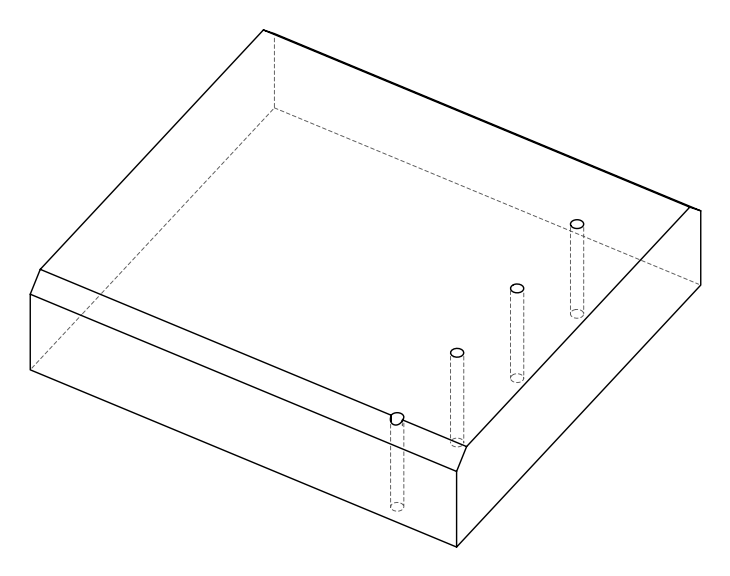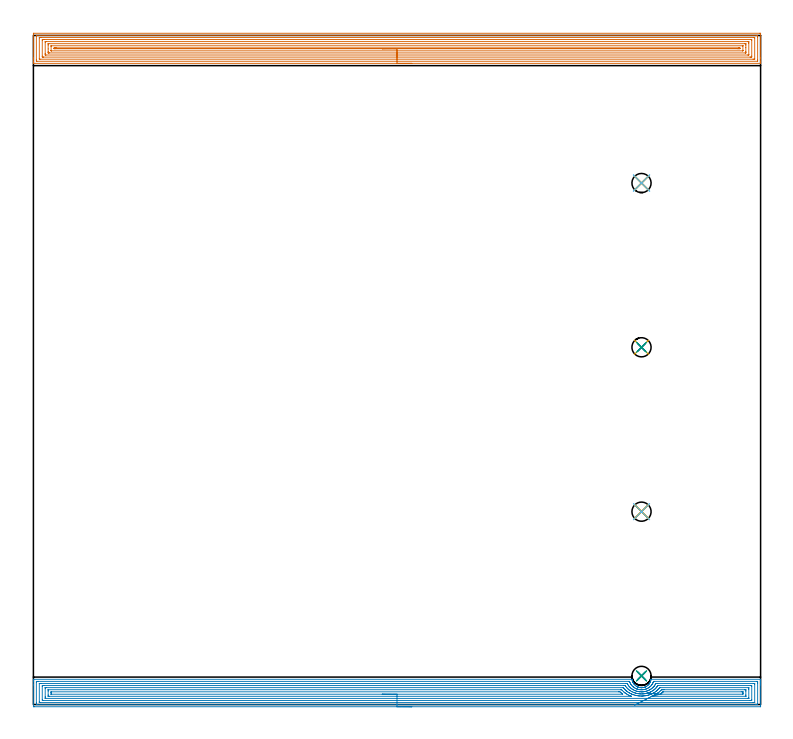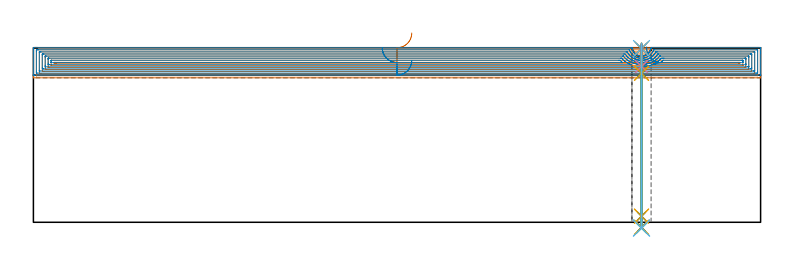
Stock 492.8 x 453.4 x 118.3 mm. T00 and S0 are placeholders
(PLAN: 18 operations, 13 tool changes, 64.3 min)
(1 AREA_MILL | FG_CHAMFER_SURFACE | UGT0205_001 | 31.77 min | 102537 mm3)
(2 AREA_MILL_1 | FG_CHAMFER_SURFACE_1 | UGT0205_001 | 27.94 min | 85336 mm3)
(3 SPOT_DRILL | STEP1HOLE | NXT0321_9005460120000 | 0.03 min | 4 mm3)
(4 SPOT_DRILL_1 | STEP1HOLE_1 | NXT0321_9005460120000 | 0.03 min | 71 mm3)
(5 SPOT_DRILL_2 | STEP1HOLE_2 | NXT0321_9005460120000 | 0.03 min | 13 mm3)
(6 SPOT_DRILL_3 | STEP1HOLE_3 | NXT0321_9005460120000 | 0.03 min | 3 mm3)
(7 DRILL_BLIND_HOLE_INTO_CENTER | STEP1HOLE | NXT0301_056 | 0.06 min | 622 mm3)
(8 GUN_DRILL_THROUGH_HOLE | STEP1HOLE | UGT0307_005 | 0.57 min | 5715 mm3)
(9 DRILL_TO_ENLARGE_THROUGH_HOLE | STEP1HOLE | NXT0301_101 | 0.5 min | 9144 mm3)
(10 DRILL_BLIND_HOLE_INTO_CENTER_1 | STEP1HOLE_1 | NXT0301_056 | 0.06 min | 674 mm3)
(11 GUN_DRILL_THROUGH_HOLE_1 | STEP1HOLE_1 | UGT0307_005 | 0.57 min | 5704 mm3)
(12 DRILL_TO_ENLARGE_THROUGH_HOLE_1 | STEP1HOLE_1 | NXT0301_101 | 0.5 min | 9271 mm3)
(13 DRILL_BLIND_HOLE_INTO_CENTER_2 | STEP1HOLE_2 | NXT0301_056 | 0.06 min | 648 mm3)
(14 GUN_DRILL_THROUGH_HOLE_2 | STEP1HOLE_2 | UGT0307_005 | 0.57 min | 5724 mm3)
(15 DRILL_TO_ENLARGE_THROUGH_HOLE_2 | STEP1HOLE_2 | NXT0301_101 | 0.5 min | 9259 mm3)
(16 DRILL_BLIND_HOLE_INTO_CENTER_3 | STEP1HOLE_3 | NXT0301_056 | 0.06 min | 665 mm3)
(17 GUN_DRILL_THROUGH_HOLE_3 | STEP1HOLE_3 | UGT0307_005 | 0.57 min | 5703 mm3)
(18 DRILL_TO_ENLARGE_THROUGH_HOLE_3 | STEP1HOLE_3 | NXT0301_101 | 0.5 min | 9259 mm3)
(TOOL UGT0205_001 | Chamfer Mill 20 x 3 x 45 deg. | D20 FL50 Z2)
(TOOL NXT0321_9005460120000 | NC Spot Drill, 142deg, 12mm, Carbide, Uncoated | D12 PA142 FL30 Z2)
(TOOL NXT0301_056 | Carbide Drill 8.5mm [860.1-0850-026A1-MM 2214] | D8.5 PA140 FL47 Z2)
(TOOL UGT0307_005 | Gun Drill 8.3 mm | D8.3 PA130 FL24 Z1)
(TOOL NXT0301_101 | Carbide Drill 13mm [860.1-1300-104A1-MM 2214] | D13 PA140 FL123 Z2)
(OP 1 AREA_MILL)
G17 G21 G94 G90
T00 M6
G54
G17 G0 G90 X256.4 Y434.5 S1061 M3
G43 Z128.3 H0
G94 G1 X256.362 Z127.428 F250.
X256.248 Z126.563
X256.059 Z125.712
X255.797 Z124.88
X255.463 Z124.074
X255.06 Z123.3
X254.592 Z122.564
X254.06 Z121.872
X253.471 Z121.229
X252.828 Z120.64
X252.136 Z120.108
X251.4 Z119.64
X250.626 Z119.237
X249.82 Z118.903
X248.988 Z118.641
X248.136 Z118.452
X247.272 Z118.338
X246.4 Z118.3
X0.176
X0.008 Y434.503 Z118.288
X0. Y434.515 Z118.275
Y434.88 Z117.92
Y435.166 Z117.633
Y435.864 Z116.931
Y437.097 Z115.7
Y437.632 Z115.163
Y438.248 Z114.548
Y454.419 Z98.378
X0.002 Y454.688 Z98.109
X0.01 Y454.892 Z97.906
X0.215 Y454.899 Z97.899
X492.177 Y454.9 Z97.9
X492.588 Y454.896 Z97.902
X492.79 Y454.892 Z97.906
X492.8 Y454.686 Z98.111
Y438.248 Z114.548
Y435.864 Z116.931
Y435.166 Z117.633
Y434.88 Z117.92
Y434.515 Z118.275
X492.792 Y434.502 Z118.288
X492.623 Y434.5 Z118.3
X246.4
Y435.914 Z116.886
X2.36 Y435.915 Z116.885
X2.021 Y435.921 Z116.879
X2.01 Y436.031 Z116.769
X2.003 Y436.268 Z116.532
X2.001 Y436.748 Z116.052
X2. Y437.154 Z115.646
Y452.652 Z100.148
X2.001 Y453.057 Z99.743
X2.009 Y453.464 Z99.336
X2.012 Y453.48 Z99.32
X2.017 Y453.482 Z99.318
X2.042 Y453.484 Z99.316
X2.095 Y453.485 Z99.315
X2.2 Y453.486 Z99.314
X490.44 Y453.485 Z99.315
X490.779 Y453.479 Z99.321
X490.79 Y453.369 Z99.431
X490.797 Y453.132 Z99.668
X490.799 Y452.652 Z100.148
X490.8 Y452.246 Z100.554
Y436.748 Z116.052
X490.799 Y436.343 Z116.457
X490.791 Y435.936 Z116.864
X490.788 Y435.92 Z116.88
X490.783 Y435.918 Z116.882
X490.758 Y435.916 Z116.884
X490.705 Y435.915 Z116.885
X490.6 Y435.914 Z116.886
X246.4
Y437.328 Z115.472
X4.505 Y437.329 Z115.471
X4.198 Y437.33 Z115.47
X4.096 Y437.332 Z115.468
X4.023 Y437.335 Z115.465
X4.01 Y437.436 Z115.364
X4.005 Y437.632 Z115.168
X4.001 Y437.827 Z114.973
Y451.768 Z101.032
X4.003 Y451.962 Z100.838
X4.01 Y452.029 Z100.771
X4.016 Y452.065 Z100.735
X4.046 Y452.066 Z100.734
X4.198 Y452.069 Z100.731
X4.786 Y452.071 Z100.729
X5.092 Y452.072 Z100.728
X488.296 Y452.071 Z100.729
X488.602 Y452.07 Z100.73
X488.704 Y452.068 Z100.732
X488.777 Y452.065 Z100.735
X488.79 Y451.964 Z100.836
X488.795 Y451.768 Z101.032
X488.799 Y451.573 Z101.227
Y437.632 Z115.168
X488.797 Y437.438 Z115.362
X488.79 Y437.371 Z115.429
X488.784 Y437.335 Z115.465
X488.754 Y437.334 Z115.466
X488.602 Y437.331 Z115.469
X488.014 Y437.329 Z115.471
X487.708 Y437.328 Z115.472
X246.4
Y438.743 Z114.057
X6.88
X6.648 Y438.744 Z114.056
X6.127 Y438.75 Z114.05
X6.01 Y438.756 Z114.044
X6.006 Y438.961 Z113.839
X6. Y439.385 Z113.415
Y449.987 Z102.813
X6.006 Y450.436 Z102.364
X6.01 Y450.647 Z102.153
X6.223 Y450.651 Z102.149
X6.88 Y450.656 Z102.144
X7.11 Y450.657 Z102.143
X485.921
X486.152 Y450.656 Z102.144
X486.673 Y450.65 Z102.15
X486.79 Y450.644 Z102.156
X486.794 Y450.439 Z102.361
X486.8 Y450.016 Z102.784
Y439.413 Z113.387
X486.794 Y438.964 Z113.836
X486.79 Y438.753 Z114.047
X486.577 Y438.749 Z114.051
X485.921 Y438.744 Z114.056
X485.69 Y438.743 Z114.057
X246.4
Y440.157 Z112.643
X8.54
X8.286 Y440.159 Z112.641
X8.118 Y440.163 Z112.637
X8.009 Y440.167 Z112.633
X8.007 Y440.189 Z112.611
X8.004 Y440.282 Z112.518
X8. Y440.942 Z111.858
Y441.166 Z111.634
Y448.893 Z103.907
X8.003 Y449.118 Z103.682
X8.006 Y449.2 Z103.6
X8.009 Y449.234 Z103.566
X8.16 Y449.238 Z103.562
X8.413 Y449.242 Z103.558
X8.54 Y449.243 Z103.557
X484.26
X484.514 Y449.241 Z103.559
X484.682 Y449.237 Z103.563
X484.791 Y449.233 Z103.567
X484.793 Y449.211 Z103.589
X484.796 Y449.118 Z103.682
X484.8 Y448.459 Z104.341
Y448.234 Z104.566
Y440.507 Z112.293
X484.797 Y440.282 Z112.518
X484.794 Y440.2 Z112.6
X484.791 Y440.166 Z112.634
X484.64 Y440.162 Z112.638
X484.387 Y440.158 Z112.642
X484.26 Y440.157 Z112.643
X246.4
Y441.571 Z111.229
X10.938
X10.454 Y441.573 Z111.227
X10.039 Y441.577 Z111.223
X10.01 Y441.579 Z111.221
X10.004 Y441.611 Z111.189
X10.001 Y442.049 Z110.751
X10. Y442.499 Z110.301
Y444.266 Z108.534
Y446.916 Z105.884
X10.002 Y447.351 Z105.449
X10.006 Y447.794 Z105.006
X10.011 Y447.822 Z104.978
X10.032 Y447.824 Z104.976
X10.092 Y447.827 Z104.973
X10.213 Y447.828 Z104.972
X10.454 Y447.829 Z104.971
X481.862
X482.346 Y447.827 Z104.973
X482.761 Y447.823 Z104.977
X482.79 Y447.821 Z104.979
X482.796 Y447.789 Z105.011
X482.799 Y447.351 Z105.449
X482.8 Y446.902 Z105.898
Y445.134 Z107.666
Y442.484 Z110.316
X482.798 Y442.049 Z110.751
X482.794 Y441.606 Z111.194
X482.789 Y441.578 Z111.222
X482.768 Y441.576 Z111.224
X482.708 Y441.573 Z111.227
X482.587 Y441.572 Z111.228
X482.346 Y441.571 Z111.229
X246.4
Y442.985 Z109.815
X12.188 Y442.986 Z109.814
X12.047 Y442.99 Z109.81
X12.017 Y442.992 Z109.808
X12.01 Y443.007 Z109.793
X12.003 Y443.033 Z109.767
X12.001 Y443.06 Z109.74
Y446.062 Z106.738
X12.003 Y446.221 Z106.579
X12.009 Y446.348 Z106.452
X12.015 Y446.409 Z106.391
X12.033 Y446.41 Z106.39
X12.242 Y446.414 Z106.386
X480.612
X480.753 Y446.41 Z106.39
X480.783 Y446.408 Z106.392
X480.79 Y446.393 Z106.407
X480.797 Y446.367 Z106.433
X480.799 Y446.34 Z106.46
Y443.338 Z109.462
X480.797 Y443.179 Z109.621
X480.791 Y443.052 Z109.748
X480.785 Y442.991 Z109.809
X480.767 Y442.99 Z109.81
X480.558 Y442.986 Z109.814
X246.4 Y442.985 Z109.815
Y444.399 Z108.401
X14.923 Y444.4 Z108.4
X14.331 Y444.402 Z108.398
X14.029 Y444.407 Z108.393
X14.003 Y444.7 Z108.1
X14.002 Y444.727 Z108.073
X14.029 Y444.993 Z107.807
X14.621 Y444.999 Z107.801
X14.923 Y445. Z107.8
X15.513 Y445.001 Z107.799
X477.877 Y445. Z107.8
X478.469 Y444.998 Z107.802
X478.771 Y444.994 Z107.806
X478.797 Y444.7 Z108.1
X478.798 Y444.673 Z108.127
X478.771 Y444.407 Z108.393
X478.179 Y444.401 Z108.399
X477.877 Y444.4 Z108.4
X477.287 Y444.399 Z108.401
X246.4
X245.528 Z108.439
X244.664 Z108.552
X243.812 Z108.741
X242.98 Z109.004
X242.174 Z109.337
X241.4 Z109.74
X240.664 Z110.209
X239.972 Z110.74
X239.329 Z111.329
X238.74 Z111.973
X238.208 Z112.665
X237.74 Z113.401
X237.337 Z114.174
X237.003 Z114.98
X236.741 Z115.812
X236.552 Z116.664
X236.438 Z117.529
X236.4 Z118.401
G0 Z128.3
M5
M2
(OP 2 AREA_MILL_1)
G17 G21 G94 G90
T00 M6
G54
G17 G0 G90 X256.4 Y-1.5 S1061 M3
G43 Z128.3 H0
Z109.7
G94 G1 X256.362 Z108.828 F250.
X256.248 Z107.964
X256.059 Z107.112
X255.797 Z106.28
X255.463 Z105.474
X255.06 Z104.7
X254.592 Z103.964
X254.06 Z103.272
X253.471 Z102.629
X252.828 Z102.04
X252.136 Z101.508
X251.4 Z101.04
X250.626 Z100.637
X249.82 Z100.303
X248.988 Z100.041
X248.136 Z99.852
X247.272 Z99.738
X246.4 Z99.7
X0.623
X0.203 Y-1.496 Z99.702
X0.01 Y-1.492 Z99.706
X0. Y-1.296 Z99.902
Y13.364 Z114.56
Y15.746 Z116.941
Y16.443 Z117.643
Y16.728 Z117.927
X0.006 Y17.089 Z118.28
X0.008 Y17.097 Z118.288
X0.176 Y17.1 Z118.3
X405.484
X405.643 Y17.094 Z118.291
X405.652 Y17.083 Z118.28
X405.707 Y16.762 Z117.961
X405.714 Y16.731 Z117.93
X405.802 Y16.33 Z117.529
X405.876 Y16.074 Z117.274
X405.93 Y15.888 Z117.087
X405.98 Y15.746 Z116.944
X406.085 Y15.451 Z116.651
X406.195 Y15.194 Z116.394
X406.316 Y14.94 Z116.14
X406.361 Y14.863 Z116.063
X406.527 Y14.572 Z115.772
X406.627 Y14.422 Z115.62
X406.823 Y14.126 Z115.325
X406.932 Y13.98 Z115.179
X407.148 Y13.694 Z114.893
X407.21 Y13.62 Z114.82
X407.622 Y13.206 Z114.405
X408.056 Y12.815 Z114.014
X408.103 Y12.778 Z113.977
X408.542 Y12.474 Z113.67
X408.613 Y12.432 Z113.627
X408.996 Y12.201 Z113.398
X409.059 Y12.169 Z113.366
X409.355 Y12.02 Z113.219
X409.506 Y11.945 Z113.142
X409.52 Y11.937 Z113.135
X409.562 Y11.92 Z113.118
X409.703 Y11.862 Z113.061
X409.89 Y11.792 Z112.992
X409.953 Y11.773 Z112.973
X410.335 Y11.656 Z112.853
X410.783 Y11.545 Z112.742
X410.847 Y11.535 Z112.731
X411.229 Y11.468 Z112.666
X411.401 Y11.449 Z112.648
X411.676 Y11.423 Z112.616
X411.741 Y11.42 Z112.61
X411.925 Y11.406 Z112.601
X411.956 Y11.405 Z112.598
X412.024 Y11.407 Z112.596
X412.061 Y11.408
X412.121
X412.212 Z112.6
X412.291 Y11.41 Z112.601
X412.57 Y11.426 Z112.617
X412.634 Y11.434 Z112.624
X412.833 Y11.454 Z112.651
X413.018 Y11.474 Z112.673
X413.463 Y11.555 Z112.752
X413.912 Y11.668 Z112.867
X414.357 Y11.813 Z113.008
X414.422 Y11.838 Z113.033
X414.654 Y11.926 Z113.126
X414.68 Y11.936 Z113.136
X414.869 Y12.026 Z113.224
X414.968 Y12.074 Z113.272
X415.103 Y12.144 Z113.343
X415.25 Y12.222 Z113.42
X415.704 Y12.505 Z113.702
X416.145 Y12.816 Z114.014
X416.209 Y12.87 Z114.069
X416.381 Y13.017 Z114.216
X416.606 Y13.229 Z114.427
X416.805 Y13.435 Z114.632
X416.905 Y13.539 Z114.736
X417.037 Y13.675 Z114.874
X417.099 Y13.756 Z114.956
X417.265 Y13.98 Z115.174
X417.377 Y14.127 Z115.323
X417.55 Y14.388 Z115.587
X417.671 Y14.572 Z115.772
X417.834 Y14.863 Z116.062
X417.93 Y15.034 Z116.233
X418.112 Y15.451 Z116.65
X418.216 Y15.738 Z116.938
X418.271 Y15.888 Z117.088
X418.398 Y16.329 Z117.529
X418.464 Y16.629 Z117.828
X418.498 Y16.779 Z117.978
X418.559 Y17.094 Z118.292
X418.89 Y17.1 Z118.3
X492.623
X492.792 Y17.097 Z118.288
X492.794 Y17.089 Z118.28
X492.8 Y16.728 Z117.927
Y16.443 Z117.643
Y15.746 Z116.941
Y14.514 Z115.711
Y13.98 Z115.175
Y13.364 Z114.56
Y-1.029 Z100.169
X492.798 Y-1.298 Z99.9
X492.79 Y-1.492 Z99.706
X492.594 Y-1.499 Z99.699
X246.4 Y-1.5 Z99.7
Y-0.086 Z101.114
X2.411 Y-0.085 Z101.115
X2.349
X2.027 Y-0.079 Z101.121
X2.01 Y0.026 Z101.226
X2.003 Y0.257 Z101.457
X2.001 Y0.737 Z101.937
X2. Y1.143 Z102.343
X2.001 Y14.863 Z116.063
X2.003 Y15.266 Z116.466
X2.01 Y15.668 Z116.868
X2.411 Y15.683 Z116.883
X2.473 Y15.684 Z116.884
X3.305 Y15.686 Z116.886
X403.697 Y15.685 Z116.885
X403.759 Y15.684 Z116.884
X403.912 Y15.679 Z116.879
X403.941 Y15.672 Z116.872
X403.956 Y15.639 Z116.839
X403.969 Y15.606 Z116.806
X403.981 Y15.572 Z116.772
X404.04 Y15.407 Z116.607
X404.257 Y14.863 Z116.063
X404.363 Y14.631 Z115.831
X404.591 Y14.193 Z115.393
X404.721 Y13.98 Z115.18
X404.941 Y13.634 Z114.834
X405.343 Y13.097 Z114.297
X405.484 Y12.917 Z114.117
X405.835 Y12.556 Z113.756
X406.191 Y12.214 Z113.414
X406.378 Y12.042 Z113.242
X406.549 Y11.896 Z113.096
X407.133 Y11.469 Z112.669
X407.272 Y11.381 Z112.581
X407.355 Y11.331 Z112.531
X407.87 Y11.039 Z112.239
X408.166 Y10.89 Z112.09
X408.474 Y10.739 Z111.939
X408.967 Y10.54 Z111.74
X409.059 Y10.507 Z111.707
X409.085 Y10.499 Z111.699
X409.249 Y10.449 Z111.649
X409.953 Y10.258 Z111.458
X410.209 Y10.196 Z111.396
X410.847 Y10.086 Z111.286
X411.26 Y10.04 Z111.24
X411.741 Y10.002 Z111.202
X412.199 Y9.996 Z111.196
X412.634 Y10.013 Z111.213
X413.038 Y10.05 Z111.25
X413.528 Y10.114 Z111.314
X413.815 Y10.165 Z111.365
X414.092 Y10.219 Z111.419
X414.422 Y10.299 Z111.499
X414.541 Y10.331 Z111.531
X414.945 Y10.449 Z111.649
X415.262 Y10.554 Z111.754
X415.316 Y10.574 Z111.774
X415.855 Y10.799 Z111.999
X416.209 Y10.972 Z112.172
X416.447 Y11.097 Z112.297
X416.842 Y11.331 Z112.531
X417.001 Y11.432 Z112.632
X417.103 Y11.499 Z112.699
X417.523 Y11.799 Z112.999
X417.997 Y12.184 Z113.384
X418.013 Y12.199 Z113.399
X418.029 Y12.214 Z113.414
X418.454 Y12.646 Z113.846
X418.878 Y13.11 Z114.31
X418.89 Y13.127 Z114.327
X419.246 Y13.629 Z114.829
X419.477 Y13.98 Z115.18
X419.591 Y14.171 Z115.371
X419.784 Y14.51 Z115.71
X419.896 Y14.752 Z115.952
X419.943 Y14.863 Z116.063
X420.151 Y15.383 Z116.583
X420.269 Y15.679 Z116.879
X420.678 Y15.685 Z116.885
X420.739
X490.389
X490.451
X490.773 Y15.679 Z116.879
X490.79 Y15.574 Z116.774
X490.797 Y15.343 Z116.543
X490.799 Y14.863 Z116.063
X490.8 Y14.457 Z115.657
X490.799 Y0.737 Z101.937
X490.797 Y0.334 Z101.534
X490.79 Y-0.068 Z101.132
X490.389 Y-0.083 Z101.117
X490.327 Y-0.084 Z101.116
X489.495 Y-0.086 Z101.114
X246.4
Y1.328 Z102.528
X4.493 Y1.329 Z102.529
X4.198 Y1.33 Z102.53
X4.1 Y1.332 Z102.532
X4.024 Y1.335 Z102.535
X4.01 Y1.339 Z102.539
X4.006 Y1.368 Z102.568
X4.003 Y1.424 Z102.624
X4.001 Y1.62 Z102.82
X4. Y1.816 Z103.016
X4.001 Y14.175 Z115.375
X4.006 Y14.241 Z115.441
X4.01 Y14.261 Z115.461
X4.018 Y14.265 Z115.465
X4.051 Y14.267 Z115.467
X4.198 Y14.27 Z115.47
X4.797 Y14.271 Z115.471
X5.092
X401.615
X401.91 Y14.27 Z115.47
X402.204 Y14.267 Z115.467
X402.395 Y14.265 Z115.465
X402.457 Y14.16 Z115.36
X402.561 Y13.98 Z115.18
X402.803 Y13.554 Z114.754
X403.098 Y13.097 Z114.297
X403.697 Y12.272 Z113.472
X403.748 Y12.214 Z113.414
X404.159 Y11.784 Z112.984
X404.591 Y11.357 Z112.557
X404.619 Y11.331 Z112.531
X405.084 Y10.933 Z112.133
X405.484 Y10.642 Z111.842
X405.761 Y10.449 Z111.649
X406.378 Y10.076 Z111.276
X406.657 Y9.915 Z111.115
X407.204 Y9.633 Z110.833
X407.272 Y9.6 Z110.8
X407.348 Y9.566 Z110.766
X408.166 Y9.248 Z110.448
X408.633 Y9.104 Z110.304
X409.059 Y8.987 Z110.187
X409.405 Y8.896 Z110.096
X409.833 Y8.802 Z110.002
X409.953 Y8.78 Z109.98
X410.534 Y8.683 Z109.883
X410.847 Y8.648 Z109.848
X410.885 Y8.645 Z109.845
X411.741 Y8.588 Z109.788
X411.841 Y8.584 Z109.784
X412.242 Y8.582 Z109.782
X412.634 Y8.594 Z109.794
X412.72 Y8.599 Z109.799
X413.528 Y8.669 Z109.869
X413.541 Y8.67 Z109.87
X413.637 Y8.683 Z109.883
X414.309 Y8.794 Z109.994
X414.422 Y8.816 Z110.016
X415.039 Y8.956 Z110.156
X415.316 Y9.028 Z110.228
X415.732 Y9.154 Z110.354
X416.209 Y9.312 Z110.512
X416.393 Y9.384 Z110.584
X416.846 Y9.566 Z110.766
X417.022 Y9.646 Z110.846
X417.103 Y9.685 Z110.885
X417.611 Y9.947 Z111.147
X417.997 Y10.174 Z111.374
X418.437 Y10.449 Z111.649
X418.704 Y10.632 Z111.832
X418.89 Y10.766 Z111.966
X419.208 Y11.018 Z112.218
X419.582 Y11.331 Z112.531
X419.687 Y11.427 Z112.627
X419.784 Y11.52 Z112.72
X420.129 Y11.873 Z113.073
X420.439 Y12.214 Z113.414
X420.549 Y12.341 Z113.541
X420.678 Y12.498 Z113.698
X420.93 Y12.848 Z114.048
X421.102 Y13.097 Z114.297
X421.287 Y13.379 Z114.579
X421.572 Y13.855 Z115.055
X421.617 Y13.936 Z115.136
X421.64 Y13.98 Z115.18
X421.735 Y14.16 Z115.36
X421.776 Y14.236 Z115.436
X421.797 Y14.265 Z115.465
X421.876 Y14.266 Z115.466
X422.172 Y14.27 Z115.47
X422.465 Y14.271 Z115.471
X423.064
X488.307
X488.602 Y14.27 Z115.47
X488.7 Y14.268 Z115.468
X488.776 Y14.265 Z115.465
X488.79 Y14.261 Z115.461
X488.794 Y14.232 Z115.432
X488.797 Y14.176 Z115.376
X488.799 Y13.98 Z115.18
X488.8 Y13.784 Z114.984
X488.799 Y1.425 Z102.625
X488.794 Y1.359 Z102.559
X488.79 Y1.339 Z102.539
X488.782 Y1.335 Z102.535
X488.749 Y1.333 Z102.533
X488.602 Y1.33 Z102.53
X488.003 Y1.329 Z102.529
X487.708 Y1.328 Z102.528
X246.4
Y2.743 Z103.943
X6.879
X6.636 Y2.744 Z103.944
X6.13 Y2.748 Z103.948
X6.015 Y2.75 Z103.95
X6. Y3.386 Z104.586
Y12.2 Z113.4
X6.01 Y12.649 Z113.849
X6.021 Y12.85 Z114.05
X6.233 Y12.853 Z114.053
X6.879 Y12.857 Z114.057
X7.123
X400.122
X400.367 Y12.856 Z114.056
X401.016 Y12.85 Z114.05
X401.486 Y12.214 Z113.414
X401.91 Y11.646 Z112.846
X402.18 Y11.331 Z112.531
X402.483 Y11.011 Z112.211
X402.803 Y10.695 Z111.895
X403.067 Y10.449 Z111.649
X403.697 Y9.914 Z111.114
X404.182 Y9.566 Z110.766
X404.591 Y9.296 Z110.496
X405.301 Y8.864 Z110.064
X405.484 Y8.765 Z109.965
X405.646 Y8.683 Z109.883
X406.378 Y8.334 Z109.534
X406.975 Y8.094 Z109.294
X407.272 Y7.983 Z109.183
X407.85 Y7.8 Z109.
X408.166 Y7.71 Z108.91
X408.292 Y7.675 Z108.875
X408.739 Y7.563 Z108.763
X409.059 Y7.493 Z108.693
X409.448 Y7.416 Z108.616
X409.953 Y7.332 Z108.532
X410.498 Y7.262 Z108.462
X410.847 Y7.231 Z108.431
X411.469 Y7.186 Z108.386
X411.741 Y7.173 Z108.373
X412.377 Y7.171 Z108.371
X412.634 Y7.181 Z108.381
X413.221 Y7.22 Z108.42
X413.528 Y7.249 Z108.449
X414.031 Y7.303 Z108.503
X414.422 Y7.364 Z108.564
X414.802 Y7.424 Z108.624
X415.316 Y7.534 Z108.734
X415.535 Y7.584 Z108.784
X416.209 Y7.755 Z108.955
X416.245 Y7.765 Z108.965
X416.363 Y7.8 Z109.
X416.917 Y7.983 Z109.183
X417.103 Y8.047 Z109.247
X417.562 Y8.229 Z109.429
X417.997 Y8.412 Z109.612
X418.183 Y8.498 Z109.698
X418.563 Y8.683 Z109.883
X418.777 Y8.795 Z109.995
X418.89 Y8.857 Z110.057
X419.337 Y9.124 Z110.324
X419.784 Y9.4 Z110.6
X419.885 Y9.466 Z110.666
X420.028 Y9.566 Z110.766
X420.401 Y9.839 Z111.039
X420.678 Y10.055 Z111.255
X420.894 Y10.235 Z111.435
X421.144 Y10.449 Z111.649
X421.362 Y10.655 Z111.855
X421.572 Y10.859 Z112.059
X421.805 Y11.101 Z112.301
X422.014 Y11.331 Z112.531
X422.224 Y11.57 Z112.77
X422.465 Y11.864 Z113.064
X422.615 Y12.067 Z113.267
X422.72 Y12.214 Z113.414
X423.135 Y12.813 Z114.013
X423.163 Y12.849 Z114.049
X423.197 Y12.851 Z114.051
X423.359 Y12.855 Z114.055
X423.603 Y12.857 Z114.057
X485.92
X486.164 Y12.856 Z114.056
X486.67 Y12.852 Z114.052
X486.785 Y12.85 Z114.05
X486.8 Y12.214 Z113.414
Y3.4 Z104.6
X486.79 Y2.951 Z104.151
X486.779 Y2.75 Z103.95
X486.567 Y2.747 Z103.947
X485.92 Y2.743 Z103.943
X485.677
X246.4
Y4.157 Z105.357
X8.328 Y4.158 Z105.358
X8.177 Y4.16 Z105.36
X8.057 Y4.164 Z105.364
X8.008 Y4.167 Z105.367
X8.007 Y4.175 Z105.375
X8.004 Y4.269 Z105.469
X8. Y4.927 Z106.127
Y5.151 Z106.351
Y11.107 Z112.307
X8.002 Y11.331 Z112.531
X8.006 Y11.413 Z112.613
X8.009 Y11.431 Z112.631
X8.014 Y11.436 Z112.636
X8.065 Y11.439 Z112.639
X8.215 Y11.441 Z112.641
X8.441 Y11.443 Z112.643
X8.554
X399.341 Y11.442 Z112.642
X399.567 Y11.439 Z112.639
X399.717 Y11.436 Z112.636
X399.794 Y11.429 Z112.629
X399.81 Y11.412 Z112.612
X399.874 Y11.331 Z112.531
X400.122 Y11.011 Z112.211
X400.609 Y10.449 Z111.649
X401.016 Y10.033 Z111.233
X401.505 Y9.566 Z110.766
X401.91 Y9.218 Z110.418
X402.205 Y8.972 Z110.172
X402.599 Y8.683 Z109.883
X402.803 Y8.539 Z109.739
X403.257 Y8.235 Z109.435
X403.697 Y7.973 Z109.173
X403.996 Y7.8 Z109.
X404.591 Y7.485 Z108.685
X405.224 Y7.174 Z108.374
X405.484 Y7.065 Z108.265
X405.851 Y6.917 Z108.117
X406.378 Y6.718 Z107.918
X406.679 Y6.62 Z107.82
X407.272 Y6.446 Z107.646
X407.934 Y6.263 Z107.463
X408.166 Y6.208 Z107.408
X408.979 Y6.034 Z107.234
X409.059 Y6.021 Z107.221
X409.076 Y6.018 Z107.218
X409.556 Y5.946 Z107.146
X409.953 Y5.892 Z107.092
X410.117 Y5.872 Z107.072
X410.847 Y5.809 Z107.009
X411.093 Y5.791 Z106.991
X411.741 Y5.759 Z106.959
X412.02 Y5.758 Z106.958
X412.634 Y5.765 Z106.965
X412.894 Y5.778 Z106.978
X413.528 Y5.822 Z107.022
X413.725 Y5.84 Z107.04
X414.422 Y5.915 Z107.115
X414.528 Y5.929 Z107.129
X415.221 Y6.034 Z107.234
X415.302 Y6.048 Z107.248
X415.316 Y6.051 Z107.251
X416.032 Y6.21 Z107.41
X416.209 Y6.252 Z107.452
X416.741 Y6.392 Z107.592
X417.103 Y6.493 Z107.693
X417.429 Y6.595 Z107.795
X417.997 Y6.78 Z107.98
X418.098 Y6.817 Z108.017
X418.359 Y6.917 Z108.117
X418.733 Y7.072 Z108.272
X418.89 Y7.14 Z108.34
X419.348 Y7.348 Z108.548
X419.784 Y7.564 Z108.764
X419.94 Y7.646 Z108.846
X420.222 Y7.8 Z109.
X420.508 Y7.968 Z109.168
X420.678 Y8.071 Z109.271
X421.055 Y8.31 Z109.51
X421.572 Y8.655 Z109.855
X421.588 Y8.667 Z109.867
X421.61 Y8.683 Z109.883
X422.09 Y9.053 Z110.253
X422.465 Y9.355 Z110.555
X422.58 Y9.452 Z110.652
X422.706 Y9.566 Z110.766
X423.038 Y9.883 Z111.083
X423.359 Y10.197 Z111.397
X423.483 Y10.327 Z111.527
X423.594 Y10.449 Z111.649
X423.899 Y10.798 Z111.998
X424.253 Y11.226 Z112.426
X424.299 Y11.286 Z112.486
X424.335 Y11.331 Z112.531
X424.408 Y11.419 Z112.619
X424.428 Y11.436 Z112.636
X424.544 Y11.439 Z112.639
X424.695 Y11.441 Z112.641
X424.921 Y11.443 Z112.643
X425.034
X484.472 Y11.442 Z112.642
X484.623 Y11.44 Z112.64
X484.742 Y11.436 Z112.636
X484.791 Y11.433 Z112.633
X484.793 Y11.425 Z112.625
X484.796 Y11.331 Z112.531
X484.8 Y10.673 Z111.873
Y10.449 Z111.649
Y4.493 Z105.693
X484.798 Y4.269 Z105.469
X484.794 Y4.187 Z105.387
X484.791 Y4.169 Z105.369
X484.786 Y4.164 Z105.364
X484.735 Y4.161 Z105.361
X484.585 Y4.158 Z105.358
X484.359 Y4.157 Z105.357
X484.246
X246.4
Y5.571 Z106.771
X10.923
X10.454 Y5.573 Z106.773
X10.025 Y5.576 Z106.776
X10.01 Y5.578 Z106.778
X10.004 Y5.596 Z106.796
X10.001 Y6.034 Z107.234
X10. Y6.483 Z107.683
Y9.132 Z110.332
X10.001 Y9.566 Z110.766
X10.004 Y10.01 Z111.21
X10.01 Y10.022 Z111.222
X10.016 Y10.025 Z111.225
X10.044 Y10.027 Z111.227
X10.103 Y10.029 Z111.229
X10.22
X397.866
X398.335 Y10.027 Z111.227
X398.491 Y10.025 Z111.225
X398.61 Y10.022 Z111.222
X399.039 Y9.566 Z110.766
X399.228 Y9.371 Z110.571
X399.942 Y8.683 Z109.883
X400.122 Y8.524 Z109.724
X400.52 Y8.191 Z109.391
X400.744 Y8.007 Z109.207
X401.015 Y7.8 Z109.
X401.019 Y7.797 Z108.997
X401.91 Y7.197 Z108.397
X402.371 Y6.917 Z108.117
X402.803 Y6.666 Z107.866
X403.367 Y6.36 Z107.56
X403.697 Y6.199 Z107.399
X404.047 Y6.034 Z107.234
X404.591 Y5.8 Z107.
X404.997 Y5.633 Z106.833
X405.041 Y5.614 Z106.814
X405.076 Y5.597 Z106.797
X405.115 Y5.577 Z106.777
X405.089 Y5.574 Z106.774
X405.058 Y5.573 Z106.773
X404.777 Y5.571 Z106.771
X404.591
X246.4
Y6.985 Z108.185
X12.242 Y6.986 Z108.186
X12.171 Y6.987 Z108.187
X12.051 Y6.992 Z108.192
X12.009 Y7.002 Z108.202
X12.005 Y7.026 Z108.226
X12.002 Y7.053 Z108.253
X12. Y7.156 Z108.356
Y8.039 Z109.239
X12.001 Y8.278 Z109.478
X12.004 Y8.437 Z109.637
X12.01 Y8.564 Z109.764
X12.019 Y8.609 Z109.809
X12.037 Y8.61 Z109.81
X12.242 Y8.614 Z109.814
X396.616
X397.441 Y8.609 Z109.809
X397.517 Y8.608 Z109.808
X398.335 Y7.831 Z109.031
X398.37 Y7.8 Z109.
X399.228 Y7.076 Z108.276
X399.297 Y7.021 Z108.221
X399.313 Y7.007 Z108.207
X399.327 Y6.993 Z108.193
X399.326 Y6.991 Z108.191
X399.315 Y6.989 Z108.189
X399.228 Y6.986 Z108.186
X399.159 Y6.985 Z108.185
X246.4
X245.528 Z108.223
X244.664 Z108.337
X243.812 Z108.526
X242.98 Z108.788
X242.174 Z109.122
X241.4 Z109.525
X240.664 Z109.994
X239.972 Z110.525
X239.329 Z111.114
X238.74 Z111.757
X238.208 Z112.449
X237.74 Z113.185
X237.337 Z113.959
X237.003 Z114.765
X236.741 Z115.597
X236.552 Z116.449
X236.438 Z117.314
X236.4 Z118.185
G0 Z128.3
X407.318 Y-0.476
Z111.718
G1 X407.671 Y-0.295 Z110.941
X408.083 Y-0.083 Z110.202
X408.551 Y0.157 Z109.505
X409.07 Y0.424 Z108.858
X409.638 Y0.716 Z108.263
X410.25 Y1.03 Z107.727
X410.902 Y1.364 Z107.252
X411.587 Y1.716 Z106.843
X412.302 Y2.083 Z106.503
X413.04 Y2.462 Z106.234
X413.796 Y2.851 Z106.039
X414.565 Y3.245 Z105.918
X415.34 Y3.643 Z105.873
X416.116 Y4.041 Z105.905
X416.886 Y4.437 Z106.012
X417.645 Y4.827 Z106.194
X418.387 Y5.208 Z106.45
X419.106 Y5.577 Z106.777
X419.15 Y5.6 Z106.8
X419.276 Y5.654 Z106.854
X419.592 Y5.786 Z106.986
X419.784 Y5.867 Z107.067
X419.902 Y5.917 Z107.117
X420.166 Y6.034 Z107.234
X420.513 Y6.197 Z107.397
X420.678 Y6.278 Z107.478
X421.103 Y6.497 Z107.697
X421.572 Y6.753 Z107.953
X421.677 Y6.814 Z108.014
X421.85 Y6.917 Z108.117
X422.227 Y7.153 Z108.353
X422.465 Y7.306 Z108.506
X422.761 Y7.508 Z108.708
X423.177 Y7.8 Z109.
X423.282 Y7.877 Z109.077
X423.359 Y7.936 Z109.136
X423.776 Y8.271 Z109.471
X424.253 Y8.659 Z109.859
X424.266 Y8.67 Z109.87
X424.279 Y8.683 Z109.883
X424.715 Y9.11 Z110.31
X425.147 Y9.535 Z110.735
X425.162 Y9.551 Z110.751
X425.175 Y9.566 Z110.766
X425.587 Y10.013 Z111.213
X426.04 Y10.022 Z111.222
X426.468 Y10.026 Z111.226
X426.934 Y10.028 Z111.228
X427.359 Y10.029 Z111.229
X481.877
X482.346 Y10.027 Z111.227
X482.775 Y10.024 Z111.224
X482.79 Y10.022 Z111.222
X482.796 Y10.004 Z111.204
X482.799 Y9.566 Z110.766
X482.8 Y9.117 Z110.317
Y6.468 Z107.668
X482.799 Y6.034 Z107.234
X482.796 Y5.59 Z106.79
X482.79 Y5.578 Z106.778
X482.784 Y5.575 Z106.775
X482.756 Y5.573 Z106.773
X482.697 Y5.571 Z106.771
X482.58
X419.241 Y5.572 Z106.772
X419.106 Y5.577 Z106.777
X424.864 Y6.994 Z108.194
X424.869 Y7. Z108.2
X424.882 Y7.013 Z108.213
X425.147 Y7.225 Z108.425
X425.463 Y7.488 Z108.688
X425.833 Y7.8 Z109.
X425.942 Y7.897 Z109.097
X426.04 Y7.989 Z109.189
X426.394 Y8.333 Z109.533
X426.576 Y8.51 Z109.71
X426.644 Y8.574 Z109.774
X426.682 Y8.607 Z109.807
X427.003 Y8.614 Z109.814
X479.664 Y8.615 Z109.815
X480.558 Y8.614 Z109.814
X480.629 Y8.613 Z109.813
X480.749 Y8.608 Z109.808
X480.791 Y8.598 Z109.798
X480.795 Y8.574 Z109.774
X480.797 Y8.547 Z109.747
X480.8 Y8.444 Z109.644
Y7.8 Z109.
Y7.561 Z108.761
X480.798 Y7.322 Z108.522
X480.795 Y7.163 Z108.363
X480.79 Y7.036 Z108.236
X480.781 Y6.992 Z108.192
X480.489 Y6.986 Z108.186
X425.147
X425.077
X424.887 Y6.992 Z108.192
X424.864 Y6.994 Z108.194
X423.999 Y7.054 Z108.293
X423.146 Y7.114 Z108.467
X422.312 Y7.173 Z108.714
X421.502 Y7.23 Z109.034
X420.724 Y7.284 Z109.424
X419.982 Y7.337 Z109.88
X419.282 Y7.386 Z110.399
X418.63 Y7.431 Z110.977
X418.031 Y7.473 Z111.61
X417.49 Y7.512 Z112.292
X417.01 Y7.545 Z113.02
X416.594 Y7.574 Z113.787
X416.248 Y7.599 Z114.587
X415.971 Y7.618 Z115.414
X415.768 Y7.632 Z116.262
X415.64 Y7.641 Z117.125
X415.587 Y7.645 Z117.996
X415.61 Y7.644 Z118.868
G0 Z128.3
M5
M2
(OP 3 SPOT_DRILL)
G17 G21 G94 G90
T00 M6
G54
G17 G0 G90 X412.1 Y19.4 S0 M3
G43 Z128.3 H0
G94 G81 G98 Z117.74 F250. R121.3
G80
M5
M2
(OP 4 SPOT_DRILL_1)
G17 G21 G94 G90
T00 M6
G54
G17 G0 G90 X412.1 Y130.7 S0 M3
G43 Z128.3 H0
G94 G81 G98 Z117.74 F250. R121.3
G80
M5
M2
(OP 5 SPOT_DRILL_2)
G17 G21 G94 G90
T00 M6
G54
G17 G0 G90 X412.1 Y242.1 S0 M3
G43 Z128.3 H0
G94 G81 G98 Z117.74 F250. R121.3
G80
M5
M2
(OP 6 SPOT_DRILL_3)
G17 G21 G94 G90
T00 M6
G54
G17 G0 G90 X412.1 Y353.4 S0 M3
G43 Z128.3 H0
G94 G81 G98 Z117.74 F250. R121.3
G80
M5
M2
(OP 7 DRILL_BLIND_HOLE_INTO_CENTER)
G17 G21 G94 G90
T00 M6
G54
G17 G0 G90 X412.1 Y19.4 S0 M3
G43 Z128.3 H1
G94 G81 G98 Z105.55 F250. R120.3
G80
M5
M2
(OP 8 GUN_DRILL_THROUGH_HOLE)
G17 G21 G94 G90
T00 M6
G54
G17 G0 G90 X412.1 Y19.4 M8
G43 Z128.3 H0
Z115.348
S716 M3
G94 G1 Z100.975 F125. M26
G4 X.084
Z4.15 F250.
G4 X.084
Z-3.435 F125.
G4 X.084
M5
M9
G0 Z115.348
Z128.3
M2
(OP 9 DRILL_TO_ENLARGE_THROUGH_HOLE)
G17 G21 G94 G90
T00 M6
G54
G17 G0 G90 X412.1 Y19.4 S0 M3
G43 Z128.3 H1
G94 G73 G98 Z-3.866 F250. Q12.217 R120.3
G80
M5
M2
(OP 10 DRILL_BLIND_HOLE_INTO_CENTER_1)
G17 G21 G94 G90
T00 M6
G54
G17 G0 G90 X412.1 Y130.7 S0 M3
G43 Z128.3 H1
G94 G81 G98 Z105.55 F250. R120.3
G80
M5
M2
(OP 11 GUN_DRILL_THROUGH_HOLE_1)
G17 G21 G94 G90
T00 M6
G54
G17 G0 G90 X412.1 Y130.7 M8
G43 Z128.3 H0
Z115.348
S716 M3
G94 G1 Z100.975 F125. M26
G4 X.084
Z4.15 F250.
G4 X.084
Z-3.435 F125.
G4 X.084
M5
M9
G0 Z115.348
Z128.3
M2
(OP 12 DRILL_TO_ENLARGE_THROUGH_HOLE_1)
G17 G21 G94 G90
T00 M6
G54
G17 G0 G90 X412.1 Y130.7 S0 M3
G43 Z128.3 H1
G94 G73 G98 Z-3.866 F250. Q12.217 R120.3
G80
M5
M2
(OP 13 DRILL_BLIND_HOLE_INTO_CENTER_2)
G17 G21 G94 G90
T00 M6
G54
G17 G0 G90 X412.1 Y242.1 S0 M3
G43 Z128.3 H1
G94 G81 G98 Z105.55 F250. R120.3
G80
M5
M2
(OP 14 GUN_DRILL_THROUGH_HOLE_2)
G17 G21 G94 G90
T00 M6
G54
G17 G0 G90 X412.1 Y242.1 M8
G43 Z128.3 H0
Z115.348
S716 M3
G94 G1 Z100.975 F125. M26
G4 X.084
Z4.15 F250.
G4 X.084
Z-3.435 F125.
G4 X.084
M5
M9
G0 Z115.348
Z128.3
M2
(OP 15 DRILL_TO_ENLARGE_THROUGH_HOLE_2)
G17 G21 G94 G90
T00 M6
G54
G17 G0 G90 X412.1 Y242.1 S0 M3
G43 Z128.3 H1
G94 G73 G98 Z-3.866 F250. Q12.217 R120.3
G80
M5
M2
(OP 16 DRILL_BLIND_HOLE_INTO_CENTER_3)
G17 G21 G94 G90
T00 M6
G54
G17 G0 G90 X412.1 Y353.4 S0 M3
G43 Z128.3 H1
G94 G81 G98 Z105.55 F250. R120.3
G80
M5
M2
(OP 17 GUN_DRILL_THROUGH_HOLE_3)
G17 G21 G94 G90
T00 M6
G54
G17 G0 G90 X412.1 Y353.4 M8
G43 Z128.3 H0
Z115.348
S716 M3
G94 G1 Z100.975 F125. M26
G4 X.084
Z4.15 F250.
G4 X.084
Z-3.435 F125.
G4 X.084
M5
M9
G0 Z115.348
Z128.3
M2
(OP 18 DRILL_TO_ENLARGE_THROUGH_HOLE_3)
G17 G21 G94 G90
T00 M6
G54
G17 G0 G90 X412.1 Y353.4 S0 M3
G43 Z128.3 H1
G94 G73 G98 Z-3.866 F250. Q12.217 R120.3
G80
M5
M2
